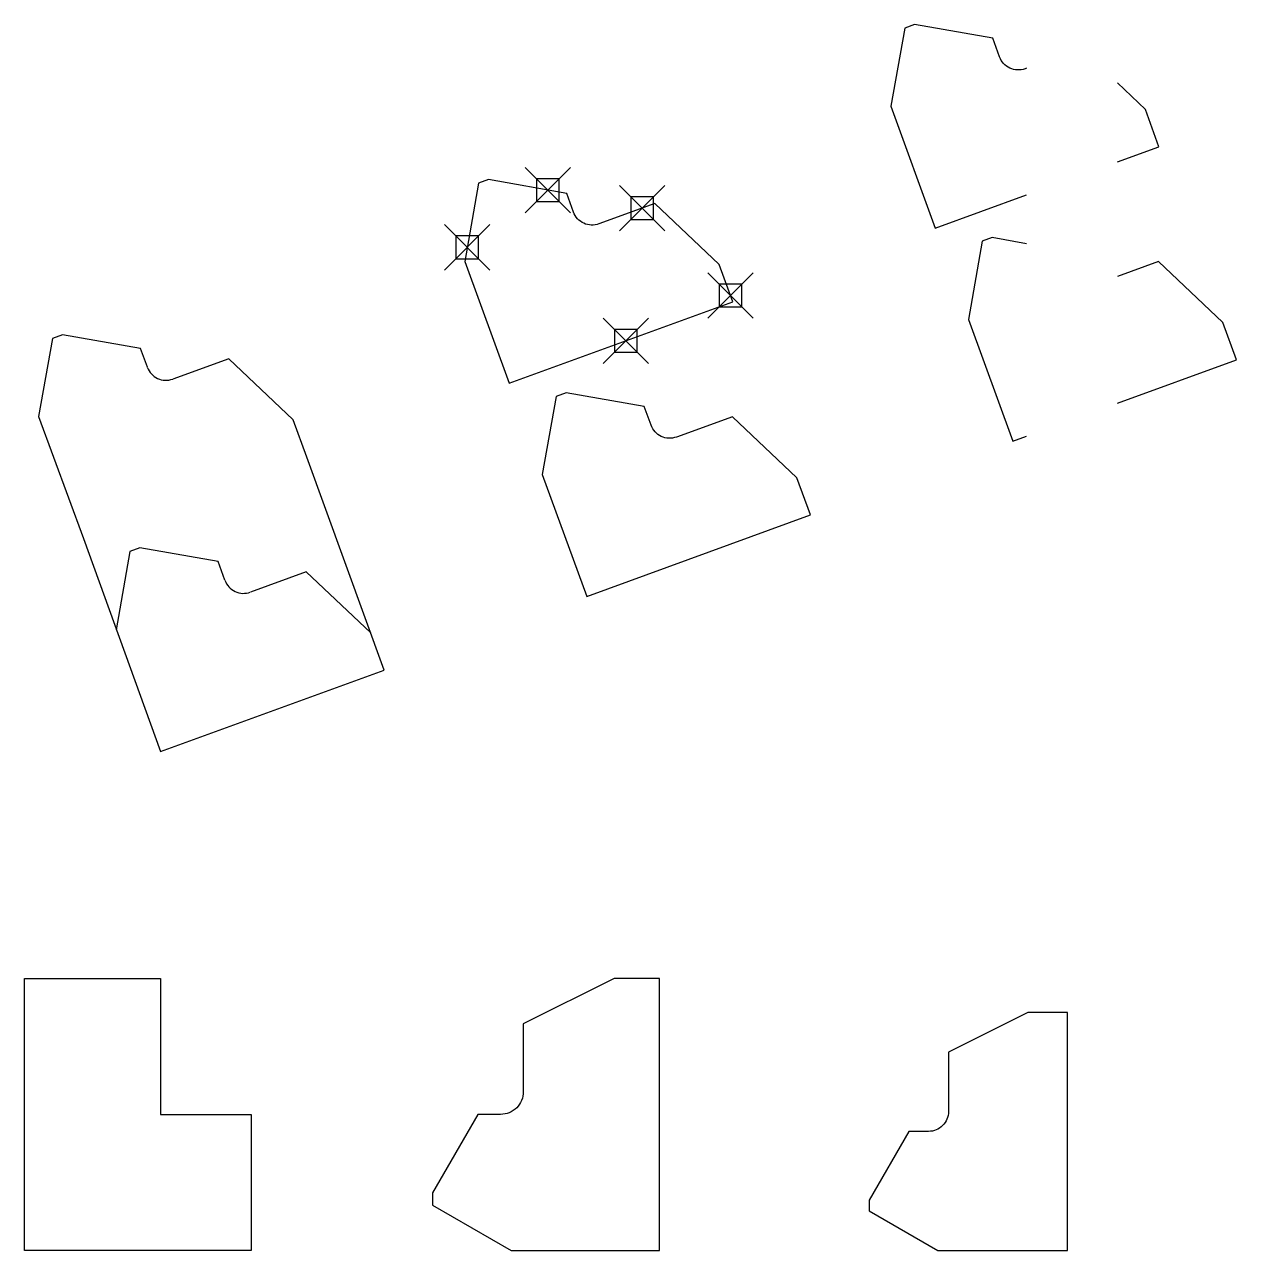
# Model space of a CAD drawing. Header units: inches. Extents: x 2 to 28.7, y 2 to 29.
import ezdxf

# ---------------------------------------------------------------- set-up
doc = ezdxf.new("R2010")
doc.units = ezdxf.units.IN
doc.header["$MEASUREMENT"] = 0
doc.header["$PDMODE"] = 67
doc.header["$PDSIZE"] = 0.5

msp = doc.modelspace()

# ---------------------------------------------------------------- linework, layer by layer
for p, q in [((2.836, 22.189), (2.616, 22.109)), ((4.56, 21.885), (2.836, 22.189)), ((2.616, 22.109), (2.312, 20.385)), ((4.709, 21.474), (4.56, 21.885)), ((6.503, 21.661), (5.27, 21.213)), ((7.924, 20.316), (6.503, 21.661)), ((2.312, 20.385), (3.3, 17.7)), ((8.223, 19.494), (7.924, 20.316)), ((9.933, 14.796), (8.223, 19.494)), ((3.3, 17.7), (5, 13)), ((4.326, 17.41), (4.022, 15.687)), ((4.546, 17.491), (4.326, 17.41)), ((6.27, 17.187), (4.546, 17.491)), ((6.419, 16.776), (6.27, 17.187)), ((8.213, 16.963), (6.98, 16.514)), ((9.634, 15.618), (8.213, 16.963)), ((5, 13), (9.933, 14.796)), ((7, 2), (7, 2))]:
    msp.add_line(p, q)
for points in [[(24.1, 28.066), (24.064, 28.053, -0.414214), (23.503, 28.314), (23.353, 28.726), (21.63, 29.029), (21.41, 28.949), (21.106, 27.226), (22.084, 24.539)], [(12.687, 21.119), (17.62, 22.914), (17.321, 23.737), (15.9, 25.082), (14.667, 24.633, -0.414214), (14.106, 24.894), (13.956, 25.305), (12.233, 25.609), (12.013, 25.529), (11.709, 23.806), (12.687, 21.119)], [(14.397, 16.42), (19.33, 18.216), (19.031, 19.038), (17.61, 20.383), (16.377, 19.934, -0.414214), (15.816, 20.196), (15.667, 20.607), (13.943, 20.911), (13.723, 20.831), (13.419, 19.107), (14.397, 16.42)], [(16, 2), (16, 8), (15, 8), (13, 7), (13, 5.5, -0.414214), (12.5, 5), (12, 5), (11, 3.268), (11, 3), (12.732, 2), (16, 2)], [(25, 2), (25, 7.25), (24.125, 7.25), (22.375, 6.375), (22.375, 5.062, -0.414214), (21.938, 4.625), (21.5, 4.625), (20.625, 3.109), (20.625, 2.875), (22.141, 2), (25, 2)]]:
    msp.add_lwpolyline(points, format="xyb")
for points in [[(26.1, 26.001), (27.017, 26.334), (26.718, 27.157), (26.1, 27.742)], [(22.084, 24.539), (24.1, 25.273)], [(24.1, 24.197), (23.34, 24.331), (23.12, 24.251), (22.816, 22.527), (23.794, 19.84)], [(26.1, 20.68), (28.727, 21.636), (28.428, 22.458), (27.007, 23.803), (26.1, 23.473)], [(23.794, 19.84), (24.1, 19.952)], [(2, 2), (2, 8), (5, 8), (5, 5), (7, 5), (7, 2), (2, 2)]]:
    msp.add_lwpolyline(points)
for centre, radius in [((5.12, 21.624), 0.438), ((6.83, 16.925), 0.437)]:
    msp.add_arc(centre, radius, 200, 290)
for p in [(13.539, 25.377), (15.618, 24.98), (11.764, 24.117), (17.57, 23.055), (15.264, 22.055)]:
    msp.add_point(p)

doc.saveas('drawing.dxf')
